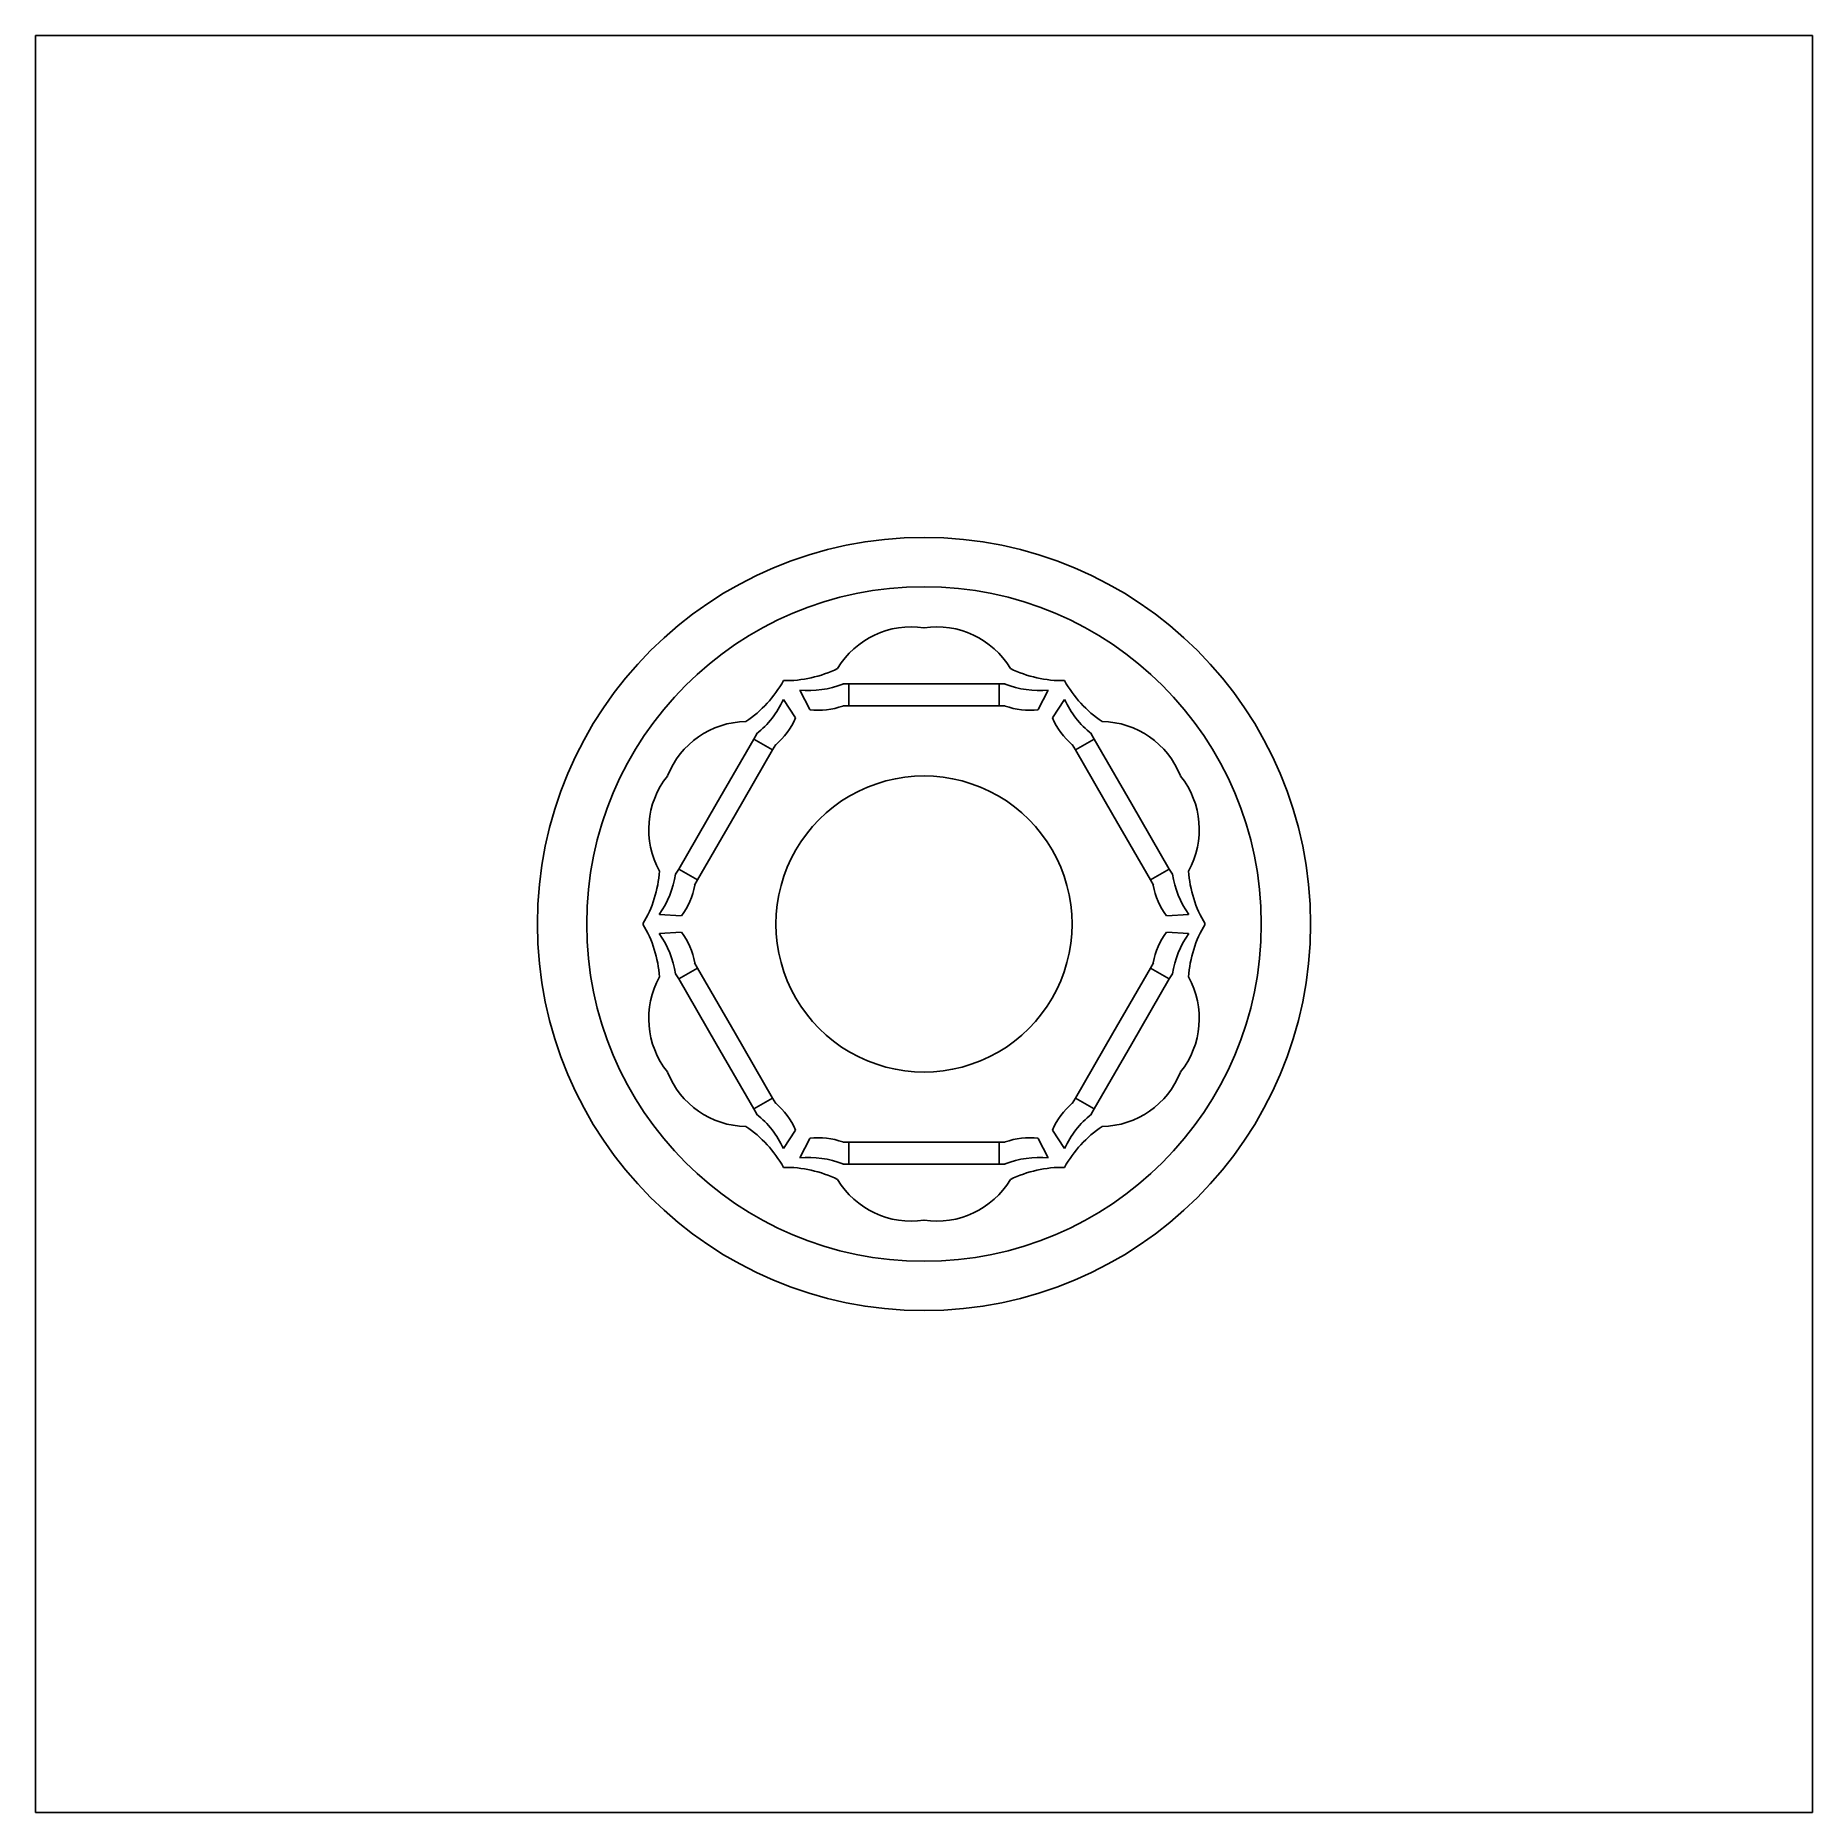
# Model space of a CAD drawing. Extents: x -54 to 54, y -54 to 54.
import ezdxf

# ---------------------------------------------------------------- set-up
doc = ezdxf.new("R2010")
doc.units = 0
doc.layers.add('default', color=7, linetype='CONTINUOUS')

msp = doc.modelspace()

# ---------------------------------------------------------------- linework, layer by layer
at = {"layer": 'default'}
for p, q in [((-54, -54), (-54, 54)), ((-54, 54), (54, 54)), ((54, 54), (54, -54)), ((-7.55, 14.22), (-6.94, 13.03)), ((-4.93, 14.59), (-4.56, 14.59)), ((-4.56, 14.59), (0, 14.59)), ((-4.56, 13.25), (-4.56, 14.59)), ((4.56, 14.59), (0, 14.59)), ((4.93, 14.59), (4.56, 14.59)), ((4.56, 13.25), (4.56, 14.59)), ((7.55, 14.22), (6.94, 13.03)), ((-8.54, 13.64), (-7.81, 12.53)), ((-4.93, 13.25), (-4.56, 13.25)), ((-4.56, 13.25), (0, 13.25)), ((4.56, 13.25), (0, 13.25)), ((4.93, 13.25), (4.56, 13.25)), ((8.54, 13.64), (7.81, 12.53)), ((-10.35, 11.24), (-12.63, 7.29)), ((-10.17, 11.56), (-10.35, 11.24)), ((-9.2, 10.58), (-10.35, 11.24)), ((-9.01, 10.9), (-9.2, 10.58)), ((9.01, 10.9), (9.2, 10.58)), ((9.2, 10.58), (10.35, 11.24)), ((10.17, 11.56), (10.35, 11.24)), ((10.35, 11.24), (12.63, 7.29)), ((-9.2, 10.58), (-11.48, 6.63)), ((9.2, 10.58), (11.48, 6.63)), ((-14.91, 3.34), (-12.63, 7.29)), ((-13.76, 2.68), (-11.48, 6.63)), ((13.76, 2.68), (11.48, 6.63)), ((14.91, 3.34), (12.63, 7.29)), ((-15.1, 3.02), (-14.91, 3.34)), ((-13.76, 2.68), (-14.91, 3.34)), ((13.76, 2.68), (14.91, 3.34)), ((15.1, 3.02), (14.91, 3.34)), ((-13.94, 2.36), (-13.76, 2.68)), ((13.94, 2.36), (13.76, 2.68)), ((-16.08, 0.57), (-14.75, 0.5)), ((16.08, 0.57), (14.75, 0.5)), ((-16.08, -0.57), (-14.75, -0.5)), ((16.08, -0.57), (14.75, -0.5)), ((-15.1, -3.02), (-14.91, -3.34)), ((-13.76, -2.68), (-14.91, -3.34)), ((-13.94, -2.36), (-13.76, -2.68)), ((-13.76, -2.68), (-11.48, -6.63)), ((13.76, -2.68), (11.48, -6.63)), ((13.94, -2.36), (13.76, -2.68)), ((13.76, -2.68), (14.91, -3.34)), ((15.1, -3.02), (14.91, -3.34)), ((-14.91, -3.34), (-12.63, -7.29)), ((14.91, -3.34), (12.63, -7.29)), ((-10.35, -11.24), (-12.63, -7.29)), ((-9.2, -10.58), (-11.48, -6.63)), ((9.2, -10.58), (11.48, -6.63)), ((10.35, -11.24), (12.63, -7.29)), ((-9.2, -10.58), (-10.35, -11.24)), ((-9.01, -10.9), (-9.2, -10.58)), ((9.01, -10.9), (9.2, -10.58)), ((9.2, -10.58), (10.35, -11.24)), ((-10.17, -11.56), (-10.35, -11.24)), ((10.17, -11.56), (10.35, -11.24)), ((-8.54, -13.64), (-7.81, -12.53)), ((8.54, -13.64), (7.81, -12.53)), ((-7.55, -14.22), (-6.94, -13.03)), ((-4.93, -13.25), (-4.56, -13.25)), ((-4.56, -13.25), (0, -13.25)), ((-4.56, -13.25), (-4.56, -14.59)), ((4.56, -13.25), (0, -13.25)), ((4.93, -13.25), (4.56, -13.25)), ((4.56, -13.25), (4.56, -14.59)), ((7.55, -14.22), (6.94, -13.03)), ((-4.93, -14.59), (-4.56, -14.59)), ((-4.56, -14.59), (0, -14.59)), ((4.56, -14.59), (0, -14.59)), ((4.93, -14.59), (4.56, -14.59)), ((54, -54), (-54, -54))]:
    msp.add_line(p, q, dxfattribs=at)
for centre, radius, start, end in [((0, 0), 23.5, 0, 180), ((0, 0), 20.5, 0, 180), ((-0.78, 12.84), 5.22, 81.4323, 148.911), ((0.78, 12.84), 5.22, 31.089, 98.5677), ((-8.44, 22.05), 7.26, 269.1802, 296.053), ((8.44, 22.05), 7.26, 243.947, 270.8198), ((-14.88, 18.33), 7.26, 303.947, 330.8198), ((-7.01, 19.87), 5.68, 264.5861, 291.459), ((7.01, 19.87), 5.68, 248.541, 275.4139), ((14.88, 18.33), 7.26, 209.1802, 236.053), ((-13.71, 16.01), 5.68, 308.541, 335.4139), ((-6.41, 17.35), 4.36, 262.9962, 289.8691), ((6.41, 17.35), 4.36, 250.1309, 277.0038), ((13.71, 16.01), 5.68, 204.5861, 231.459), ((-10.73, 7.09), 5.22, 91.089, 158.5677), ((-11.82, 14.23), 4.36, 310.1309, 337.0038), ((11.82, 14.23), 4.36, 202.9962, 229.8691), ((10.73, 7.09), 5.22, 21.4323, 88.911), ((-11.51, 5.74), 5.22, 141.4323, 208.911), ((0, 0), 9, 60, 120), ((11.51, 5.74), 5.22, 331.089, 38.5677), ((0, 0), 9, 120, 180), ((0, 0), 9, 0, 60), ((-23.32, 3.72), 7.26, 329.1802, 356.053), ((-20.72, 3.87), 5.68, 324.5861, 351.459), ((-18.23, 3.12), 4.36, 322.9962, 349.8691), ((18.23, 3.12), 4.36, 190.1309, 217.0038), ((20.72, 3.87), 5.68, 188.541, 215.4139), ((23.32, 3.72), 7.26, 183.947, 210.8198), ((0, 0), 23.5, 180, 0), ((0, 0), 20.5, 180, 0), ((-23.32, -3.72), 7.26, 3.947, 30.8198), ((0, 0), 9, 180, 240), ((0, 0), 9, 300, 0), ((-20.72, -3.87), 5.68, 8.541, 35.4139), ((-18.23, -3.12), 4.36, 10.1309, 37.0038), ((18.23, -3.12), 4.36, 142.9962, 169.8691), ((20.72, -3.87), 5.68, 144.5861, 171.459), ((23.32, -3.72), 7.26, 149.1802, 176.053), ((-11.51, -5.74), 5.22, 151.089, 218.5677), ((11.51, -5.74), 5.22, 321.4323, 28.911), ((0, 0), 9, 240, 300), ((-10.73, -7.09), 5.22, 201.4323, 268.911), ((10.73, -7.09), 5.22, 271.089, 338.5677), ((-13.71, -16.01), 5.68, 24.5861, 51.459), ((-11.82, -14.23), 4.36, 22.9962, 49.8691), ((11.82, -14.23), 4.36, 130.1309, 157.0038), ((13.71, -16.01), 5.68, 128.541, 155.4139), ((-14.88, -18.33), 7.26, 29.1802, 56.053), ((14.88, -18.33), 7.26, 123.947, 150.8198), ((-6.41, -17.35), 4.36, 70.1309, 97.0038), ((6.41, -17.35), 4.36, 82.9962, 109.8691), ((-8.44, -22.05), 7.26, 63.947, 90.8198), ((-7.01, -19.87), 5.68, 68.541, 95.4139), ((7.01, -19.87), 5.68, 84.5861, 111.459), ((8.44, -22.05), 7.26, 89.1802, 116.053), ((-0.78, -12.84), 5.22, 211.089, 278.5677), ((0.78, -12.84), 5.22, 261.4323, 328.911)]:
    msp.add_arc(centre, radius, start, end, dxfattribs=at)

doc.saveas('drawing.dxf')
